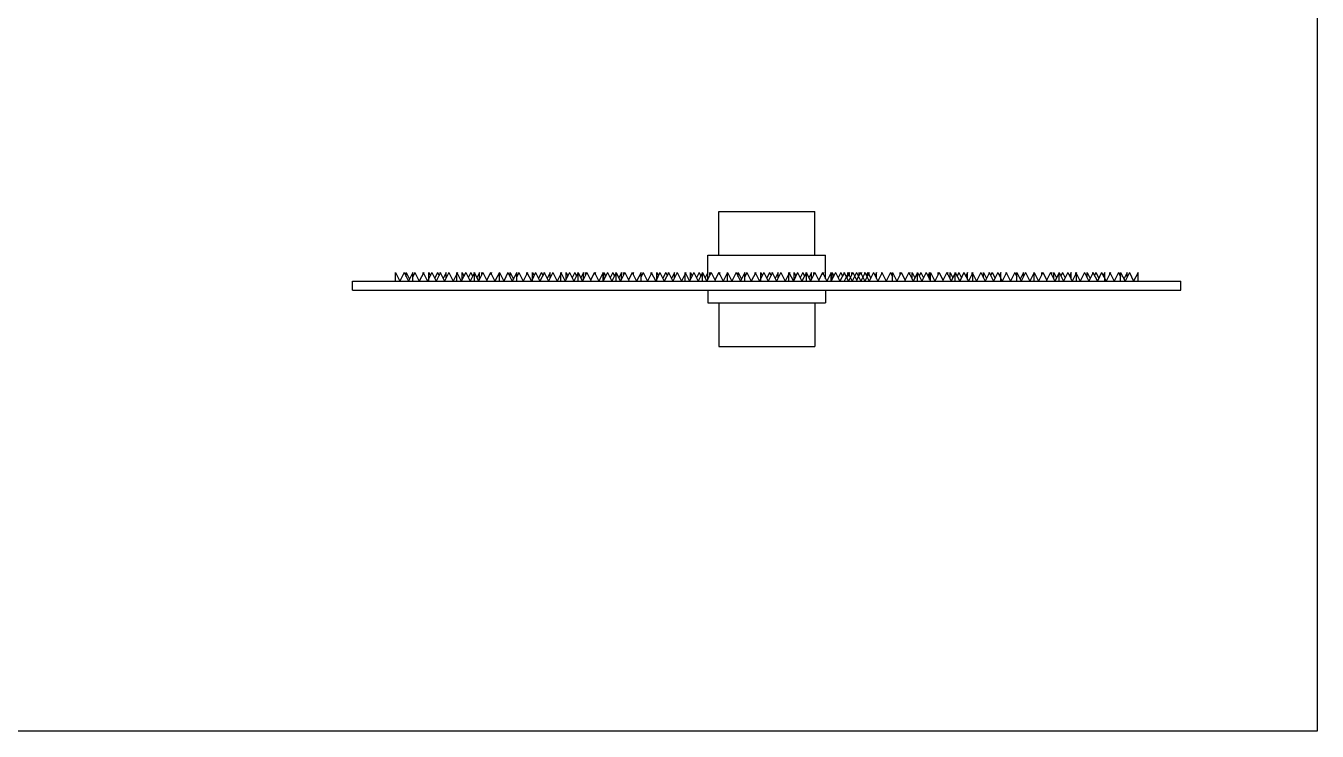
# Model space of a CAD drawing. Extents: x 115 to 2025, y 0 to 1377.
# Drawn here: x 1436.6 to 1584.7, y 673 to 753.9 of the extents above; entities that cross this region are included whole.
import ezdxf

# ---------------------------------------------------------------- set-up
doc = ezdxf.new("R2010")
doc.units = 0
doc.layers.get('0').update_dxf_attribs({"linetype": 'CONTINUOUS'})

msp = doc.modelspace()

# ---------------------------------------------------------------- linework, layer by layer
at = {"color": 2}
for p, q in [((1516.08, 727.59), (1516.08, 732.59)), ((1516.08, 732.59), (1527.07, 732.59)), ((1527.07, 727.59), (1527.07, 732.59)), ((1514.82, 724.86), (1514.82, 727.59)), ((1514.82, 727.59), (1528.32, 727.59)), ((1528.32, 724.87), (1528.32, 727.59)), ((1474.07, 723.59), (1474.07, 724.59)), ((1474.07, 724.59), (1569.07, 724.59)), ((1478.99, 725.59), (1479.49, 724.59)), ((1478.99, 724.59), (1478.99, 725.59)), ((1479.99, 725.59), (1479.49, 724.59)), ((1479.99, 725.59), (1480.48, 724.59)), ((1480.23, 725.59), (1480.61, 724.83)), ((1480.23, 725.11), (1480.23, 725.59)), ((1480.99, 725.59), (1480.48, 724.59)), ((1480.99, 724.59), (1480.99, 725.59)), ((1481.22, 725.59), (1480.99, 725.11)), ((1481.22, 725.59), (1481.72, 724.59)), ((1482.23, 725.59), (1481.72, 724.59)), ((1482.16, 725.59), (1482.66, 724.59)), ((1482.16, 725.46), (1482.16, 725.59)), ((1482.23, 725.45), (1482.23, 725.59)), ((1483.16, 725.59), (1482.66, 724.59)), ((1482.82, 725.59), (1482.99, 725.24)), ((1482.82, 724.59), (1482.82, 725.59)), ((1483.16, 725.59), (1483.66, 724.59)), ((1483.81, 725.59), (1483.49, 724.93)), ((1484.16, 725.59), (1483.66, 724.59)), ((1483.81, 725.59), (1483.99, 725.24)), ((1484.12, 725.59), (1484.62, 724.59)), ((1484.12, 725.51), (1484.12, 725.59)), ((1484.16, 725.51), (1484.16, 725.59)), ((1484.82, 725.59), (1484.47, 724.9)), ((1485.12, 725.59), (1484.62, 724.59)), ((1484.82, 724.97), (1484.82, 725.59)), ((1485.12, 725.59), (1485.62, 724.59)), ((1486.04, 725.43), (1485.62, 724.59)), ((1486.04, 725.59), (1486.54, 724.59)), ((1486.04, 724.59), (1486.04, 725.59)), ((1486.12, 725.59), (1486.08, 725.51)), ((1486.12, 725.43), (1486.12, 725.59)), ((1487.04, 725.59), (1486.54, 724.59)), ((1486.64, 725.59), (1486.84, 725.18)), ((1486.64, 724.78), (1486.64, 725.59)), ((1487.04, 725.59), (1487.54, 724.59)), ((1487.64, 725.59), (1487.34, 724.99)), ((1488.04, 725.59), (1487.54, 724.59)), ((1487.64, 725.59), (1487.84, 725.18)), ((1488.02, 725.59), (1488.03, 725.56)), ((1488.02, 725.54), (1488.02, 725.59)), ((1488.04, 724.59), (1488.04, 725.59)), ((1488.04, 725.54), (1488.52, 724.59)), ((1488.64, 725.59), (1488.33, 724.97)), ((1489.02, 725.59), (1488.52, 724.59)), ((1488.64, 724.83), (1488.64, 725.59)), ((1488.9, 725.59), (1488.96, 725.46)), ((1488.9, 725.34), (1488.9, 725.59)), ((1489.02, 725.59), (1489.52, 724.59)), ((1489.89, 725.59), (1489.46, 724.71)), ((1489.89, 725.59), (1490.39, 724.59)), ((1490.02, 725.59), (1489.96, 725.46)), ((1490.02, 725.33), (1490.02, 725.59)), ((1490.9, 725.59), (1490.39, 724.59)), ((1490.9, 724.59), (1490.9, 725.59)), ((1490.9, 725.59), (1491.4, 724.59)), ((1490.9, 724.59), (1490.9, 725.59)), ((1491.89, 725.59), (1491.4, 724.59)), ((1491.89, 725.59), (1492.39, 724.59)), ((1492.13, 725.59), (1492.51, 724.83)), ((1492.13, 725.11), (1492.13, 725.59)), ((1492.9, 725.59), (1492.39, 724.59)), ((1492.9, 724.59), (1492.9, 725.59)), ((1493.13, 725.59), (1492.9, 725.11)), ((1493.13, 725.59), (1493.63, 724.59)), ((1494.13, 725.59), (1493.63, 724.59)), ((1494.07, 725.59), (1494.57, 724.59)), ((1494.07, 725.46), (1494.07, 725.59)), ((1494.13, 725.45), (1494.13, 725.59)), ((1495.06, 725.59), (1494.57, 724.59)), ((1494.72, 725.59), (1494.89, 725.24)), ((1494.72, 724.59), (1494.72, 725.59)), ((1495.06, 725.59), (1495.56, 724.59)), ((1495.72, 725.59), (1495.39, 724.93)), ((1496.07, 725.59), (1495.56, 724.59)), ((1495.72, 725.59), (1495.89, 725.24)), ((1496.03, 725.59), (1496.53, 724.59)), ((1496.03, 725.51), (1496.03, 725.59)), ((1496.07, 725.51), (1496.07, 725.59)), ((1496.72, 725.59), (1496.38, 724.9)), ((1497.03, 725.59), (1496.53, 724.59)), ((1496.72, 724.97), (1496.72, 725.59)), ((1497.03, 725.59), (1497.53, 724.59)), ((1497.95, 725.43), (1497.53, 724.59)), ((1497.95, 725.59), (1498.45, 724.59)), ((1497.95, 724.59), (1497.95, 725.59)), ((1498.03, 725.59), (1497.99, 725.51)), ((1498.03, 725.43), (1498.03, 725.59)), ((1498.95, 725.59), (1498.45, 724.59)), ((1498.55, 725.59), (1498.75, 725.18)), ((1498.55, 724.78), (1498.55, 725.59)), ((1498.95, 725.59), (1499.45, 724.59)), ((1499.54, 725.59), (1499.25, 724.99)), ((1499.95, 725.59), (1499.45, 724.59)), ((1499.54, 725.59), (1499.75, 725.18)), ((1499.93, 725.59), (1499.94, 725.56)), ((1499.93, 725.54), (1499.93, 725.59)), ((1499.95, 724.59), (1499.95, 725.59)), ((1499.95, 725.54), (1500.43, 724.59)), ((1500.55, 725.59), (1500.24, 724.97)), ((1500.93, 725.59), (1500.43, 724.59)), ((1500.55, 724.83), (1500.55, 725.59)), ((1500.8, 725.59), (1500.86, 725.46)), ((1500.8, 725.34), (1500.8, 725.59)), ((1500.93, 725.59), (1501.42, 724.59)), ((1501.8, 725.59), (1501.36, 724.71)), ((1501.8, 725.59), (1502.3, 724.59)), ((1501.93, 725.59), (1501.86, 725.46)), ((1501.93, 725.33), (1501.93, 725.59)), ((1502.8, 725.59), (1502.3, 724.59)), ((1502.8, 724.59), (1502.8, 725.59)), ((1503.3, 725.59), (1502.8, 724.59)), ((1502.9, 725.59), (1503.1, 725.18)), ((1502.9, 724.78), (1502.9, 725.59)), ((1503.3, 725.59), (1503.8, 724.59)), ((1503.9, 725.59), (1503.6, 724.99)), ((1504.3, 725.59), (1503.8, 724.59)), ((1503.9, 725.59), (1504.1, 725.18)), ((1504.28, 725.59), (1504.29, 725.56)), ((1504.28, 725.54), (1504.28, 725.59)), ((1504.3, 724.59), (1504.3, 725.59)), ((1504.3, 725.54), (1504.78, 724.59)), ((1504.9, 725.59), (1504.59, 724.97)), ((1505.28, 725.59), (1504.78, 724.59)), ((1504.9, 724.83), (1504.9, 725.59)), ((1505.15, 725.59), (1505.22, 725.46)), ((1505.15, 725.34), (1505.15, 725.59)), ((1505.28, 725.59), (1505.78, 724.59)), ((1506.15, 725.59), (1505.71, 724.71)), ((1506.15, 725.59), (1506.65, 724.59)), ((1506.28, 725.59), (1506.22, 725.46)), ((1506.28, 725.33), (1506.28, 725.59)), ((1507.15, 725.59), (1506.65, 724.59)), ((1507.15, 724.59), (1507.15, 725.59)), ((1507.39, 725.59), (1507.15, 725.11)), ((1507.39, 725.59), (1507.89, 724.59)), ((1508.39, 725.59), (1507.89, 724.59)), ((1508.33, 725.59), (1508.83, 724.59)), ((1508.33, 725.46), (1508.33, 725.59)), ((1508.39, 725.45), (1508.39, 725.59)), ((1509.32, 725.59), (1508.83, 724.59)), ((1508.98, 725.59), (1509.15, 725.24)), ((1508.98, 724.59), (1508.98, 725.59)), ((1509.32, 725.59), (1509.82, 724.59)), ((1509.98, 725.59), (1509.65, 724.93)), ((1510.33, 725.59), (1509.82, 724.59)), ((1509.98, 725.59), (1510.15, 725.24)), ((1510.29, 725.59), (1510.79, 724.59)), ((1510.29, 725.51), (1510.29, 725.59)), ((1510.33, 725.51), (1510.33, 725.59)), ((1510.98, 725.59), (1510.63, 724.9)), ((1511.29, 725.59), (1510.79, 724.59)), ((1510.98, 724.97), (1510.98, 725.59)), ((1511.29, 725.59), (1511.78, 724.59)), ((1512.21, 725.43), (1511.78, 724.59)), ((1512.21, 725.59), (1512.71, 724.59)), ((1512.21, 724.59), (1512.21, 725.59)), ((1512.29, 725.59), (1512.25, 725.51)), ((1512.29, 725.43), (1512.29, 725.59)), ((1513.21, 725.59), (1512.71, 724.59)), ((1512.81, 725.59), (1513.01, 725.18)), ((1512.81, 724.78), (1512.81, 725.59)), ((1513.21, 725.59), (1513.71, 724.59)), ((1513.8, 725.59), (1513.51, 724.99)), ((1514.21, 725.59), (1513.71, 724.59)), ((1513.8, 725.59), (1514, 725.18)), ((1514.19, 725.59), (1514.2, 725.56)), ((1514.19, 725.54), (1514.19, 725.59)), ((1514.21, 724.59), (1514.21, 725.59)), ((1514.21, 725.54), (1514.69, 724.59)), ((1514.81, 725.59), (1514.49, 724.97)), ((1515.18, 725.59), (1514.69, 724.59)), ((1514.81, 724.83), (1514.81, 725.59)), ((1515.06, 725.59), (1515.12, 725.46)), ((1515.06, 725.34), (1515.06, 725.59)), ((1515.18, 725.59), (1515.68, 724.59)), ((1516.06, 725.59), (1515.62, 724.71)), ((1516.06, 725.59), (1516.56, 724.59)), ((1516.19, 725.59), (1516.12, 725.46)), ((1516.19, 725.33), (1516.19, 725.59)), ((1517.06, 725.59), (1516.56, 724.59)), ((1517.06, 724.59), (1517.06, 725.59)), ((1517.06, 725.59), (1517.56, 724.59)), ((1517.06, 724.59), (1517.06, 725.59)), ((1518.06, 725.59), (1517.56, 724.59)), ((1518.06, 725.59), (1518.56, 724.59)), ((1518.3, 725.59), (1518.68, 724.83)), ((1518.3, 725.11), (1518.3, 725.59)), ((1519.06, 725.59), (1518.56, 724.59)), ((1519.06, 724.59), (1519.06, 725.59)), ((1519.3, 725.59), (1519.06, 725.11)), ((1519.3, 725.59), (1519.79, 724.59)), ((1520.3, 725.59), (1519.79, 724.59)), ((1520.23, 725.59), (1520.73, 724.59)), ((1520.23, 725.46), (1520.23, 725.59)), ((1520.3, 725.45), (1520.3, 725.59)), ((1521.23, 725.59), (1520.73, 724.59)), ((1520.89, 725.59), (1521.06, 725.24)), ((1520.89, 724.59), (1520.89, 725.59)), ((1521.23, 725.59), (1521.73, 724.59)), ((1521.89, 725.59), (1521.56, 724.93)), ((1522.23, 725.59), (1521.73, 724.59)), ((1521.89, 725.59), (1522.06, 725.24)), ((1522.2, 725.59), (1522.7, 724.59)), ((1522.2, 725.51), (1522.2, 725.59)), ((1522.23, 725.51), (1522.23, 725.59)), ((1522.89, 725.59), (1522.54, 724.9)), ((1523.19, 725.59), (1522.7, 724.59)), ((1522.89, 724.97), (1522.89, 725.59)), ((1523.19, 725.59), (1523.69, 724.59)), ((1524.12, 725.43), (1523.69, 724.59)), ((1524.12, 725.59), (1524.62, 724.59)), ((1524.12, 724.59), (1524.12, 725.59)), ((1524.2, 725.59), (1524.16, 725.51)), ((1524.2, 725.43), (1524.2, 725.59)), ((1525.11, 725.59), (1524.62, 724.59)), ((1524.71, 725.59), (1524.91, 725.18)), ((1524.71, 724.78), (1524.71, 725.59)), ((1525.11, 725.59), (1525.61, 724.59)), ((1525.71, 725.59), (1525.41, 724.99)), ((1526.12, 725.59), (1525.61, 724.59)), ((1525.71, 725.59), (1525.91, 725.18)), ((1526.09, 725.59), (1526.1, 725.56)), ((1526.09, 725.54), (1526.09, 725.59)), ((1526.12, 724.59), (1526.12, 725.59)), ((1526.12, 725.54), (1526.59, 724.59)), ((1526.71, 725.59), (1526.4, 724.97)), ((1527.09, 725.59), (1526.59, 724.59)), ((1526.71, 724.83), (1526.71, 725.59)), ((1526.97, 725.59), (1527.03, 725.46)), ((1526.97, 725.34), (1526.97, 725.59)), ((1527.09, 725.59), (1527.59, 724.59)), ((1527.97, 725.59), (1527.53, 724.71)), ((1527.97, 725.59), (1528.46, 724.59)), ((1528.09, 725.59), (1528.03, 725.46)), ((1528.09, 725.33), (1528.09, 725.59)), ((1528.97, 725.59), (1528.46, 724.59)), ((1528.97, 724.59), (1528.97, 725.59)), ((1529.47, 725.59), (1528.97, 724.59)), ((1529.06, 725.59), (1529.27, 725.18)), ((1529.06, 724.78), (1529.06, 725.59)), ((1529.47, 725.59), (1529.96, 724.59)), ((1530.06, 725.59), (1529.76, 724.99)), ((1530.47, 725.59), (1529.96, 724.59)), ((1530.06, 725.59), (1530.26, 725.18)), ((1530.93, 725.59), (1530.43, 724.59)), ((1530.44, 725.59), (1530.46, 725.56)), ((1530.44, 725.54), (1530.44, 725.59)), ((1530.46, 725.56), (1530.94, 724.59)), ((1530.47, 725.54), (1530.47, 725.59)), ((1531.06, 725.59), (1530.75, 724.97)), ((1530.85, 725.43), (1530.85, 725.59)), ((1530.85, 725.59), (1530.89, 725.51)), ((1530.89, 725.51), (1531.36, 724.59)), ((1530.93, 725.43), (1530.93, 725.59)), ((1531.44, 725.59), (1530.94, 724.59)), ((1531.06, 725.17), (1531.06, 725.59)), ((1531.32, 725.59), (1531.38, 725.46)), ((1531.32, 725.34), (1531.32, 725.59)), ((1531.86, 725.59), (1531.36, 724.59)), ((1531.44, 725.59), (1531.94, 724.59)), ((1531.86, 725.59), (1532.35, 724.59)), ((1532.32, 725.59), (1531.88, 724.71)), ((1532.16, 725.27), (1532.16, 725.59)), ((1532.16, 725.59), (1532.24, 725.43)), ((1532.32, 725.59), (1532.82, 724.59)), ((1532.85, 725.59), (1532.35, 724.59)), ((1532.44, 725.59), (1532.38, 725.46)), ((1532.44, 725.33), (1532.44, 725.59)), ((1533.32, 725.59), (1532.82, 724.59)), ((1532.82, 725.51), (1532.82, 725.59)), ((1532.82, 725.59), (1533.32, 724.59)), ((1532.85, 725.51), (1532.85, 725.59)), ((1533.16, 725.59), (1532.99, 725.24)), ((1533.16, 725.59), (1533.49, 724.93)), ((1533.32, 725.27), (1533.32, 725.59)), ((1533.82, 725.59), (1533.32, 724.59)), ((1533.82, 725.59), (1534.32, 724.59)), ((1534.16, 725.59), (1533.99, 725.24)), ((1534.16, 724.9), (1534.16, 725.59)), ((1534.82, 725.59), (1534.32, 724.59)), ((1534.75, 725.45), (1534.75, 725.59)), ((1534.75, 725.59), (1535.26, 724.59)), ((1534.82, 725.46), (1534.82, 725.59)), ((1535.75, 725.59), (1535.26, 724.59)), ((1535.75, 725.59), (1535.99, 725.11)), ((1535.99, 724.59), (1535.99, 725.59)), ((1535.99, 725.59), (1536.49, 724.59)), ((1536.99, 725.59), (1536.49, 724.59)), ((1536.86, 725.33), (1536.86, 725.59)), ((1536.86, 725.59), (1536.93, 725.46)), ((1536.99, 725.59), (1537.43, 724.71)), ((1537.87, 725.59), (1537.37, 724.59)), ((1537.87, 725.59), (1538.36, 724.59)), ((1537.99, 725.59), (1537.93, 725.46)), ((1537.99, 725.34), (1537.99, 725.59)), ((1538.24, 724.83), (1538.24, 725.59)), ((1538.24, 725.59), (1538.56, 724.97)), ((1538.84, 725.54), (1538.36, 724.59)), ((1538.84, 724.59), (1538.84, 725.59)), ((1538.84, 725.59), (1539.34, 724.59)), ((1538.86, 725.59), (1538.85, 725.56)), ((1538.86, 725.54), (1538.86, 725.59)), ((1539.25, 725.59), (1539.04, 725.18)), ((1539.25, 725.59), (1539.54, 724.99)), ((1539.84, 725.59), (1539.34, 724.59)), ((1539.84, 725.59), (1540.34, 724.59)), ((1540.24, 725.59), (1540.04, 725.18)), ((1540.24, 724.78), (1540.24, 725.59)), ((1540.34, 724.59), (1540.34, 725.59)), ((1540.34, 725.59), (1540.84, 724.59)), ((1541.34, 725.59), (1540.84, 724.59)), ((1541.22, 725.33), (1541.22, 725.59)), ((1541.22, 725.59), (1541.28, 725.46)), ((1541.34, 725.59), (1541.78, 724.71)), ((1542.22, 725.59), (1541.72, 724.59)), ((1542.22, 725.59), (1542.72, 724.59)), ((1542.34, 725.59), (1542.28, 725.46)), ((1542.34, 725.34), (1542.34, 725.59)), ((1542.6, 724.83), (1542.6, 725.59)), ((1542.6, 725.59), (1542.91, 724.97)), ((1543.19, 725.54), (1542.72, 724.59)), ((1543.19, 724.59), (1543.19, 725.59)), ((1543.19, 725.59), (1543.7, 724.59)), ((1543.22, 725.59), (1543.2, 725.56)), ((1543.22, 725.54), (1543.22, 725.59)), ((1543.6, 725.59), (1543.4, 725.18)), ((1543.6, 725.59), (1543.9, 724.99)), ((1544.19, 725.59), (1543.7, 724.59)), ((1544.19, 725.59), (1544.69, 724.59)), ((1544.6, 725.59), (1544.39, 725.18)), ((1544.6, 724.78), (1544.6, 725.59)), ((1545.19, 725.59), (1544.69, 724.59)), ((1545.11, 725.43), (1545.11, 725.59)), ((1545.11, 725.59), (1545.15, 725.51)), ((1545.19, 724.59), (1545.19, 725.59)), ((1545.19, 725.43), (1545.62, 724.59)), ((1546.11, 725.59), (1545.62, 724.59)), ((1546.11, 725.59), (1546.61, 724.59)), ((1546.42, 724.97), (1546.42, 725.59)), ((1546.42, 725.59), (1546.77, 724.9)), ((1547.11, 725.59), (1546.61, 724.59)), ((1547.08, 725.51), (1547.08, 725.59)), ((1547.08, 725.59), (1547.58, 724.59)), ((1547.11, 725.51), (1547.11, 725.59)), ((1547.42, 725.59), (1547.25, 725.24)), ((1547.42, 725.59), (1547.75, 724.93)), ((1548.08, 725.59), (1547.58, 724.59)), ((1548.08, 725.59), (1548.58, 724.59)), ((1548.42, 725.59), (1548.25, 725.24)), ((1548.42, 724.59), (1548.42, 725.59)), ((1549.08, 725.59), (1548.58, 724.59)), ((1549.01, 725.45), (1549.01, 725.59)), ((1549.01, 725.59), (1549.51, 724.59)), ((1549.08, 725.46), (1549.08, 725.59)), ((1550.01, 725.59), (1549.51, 724.59)), ((1550.01, 725.59), (1550.25, 725.11)), ((1550.25, 724.59), (1550.25, 725.59)), ((1550.25, 725.59), (1550.75, 724.59)), ((1551.01, 725.59), (1550.63, 724.83)), ((1551.25, 725.59), (1550.75, 724.59)), ((1551.01, 725.11), (1551.01, 725.59)), ((1551.25, 725.59), (1551.75, 724.59)), ((1552.25, 725.59), (1551.75, 724.59)), ((1552.25, 724.59), (1552.25, 725.59)), ((1552.25, 725.59), (1552.75, 724.59)), ((1552.25, 724.59), (1552.25, 725.59)), ((1553.25, 725.59), (1552.75, 724.59)), ((1553.12, 725.33), (1553.12, 725.59)), ((1553.12, 725.59), (1553.19, 725.46)), ((1553.25, 725.59), (1553.69, 724.71)), ((1554.12, 725.59), (1553.63, 724.59)), ((1554.12, 725.59), (1554.62, 724.59)), ((1554.25, 725.59), (1554.19, 725.46)), ((1554.25, 725.34), (1554.25, 725.59)), ((1554.5, 724.83), (1554.5, 725.59)), ((1554.5, 725.59), (1554.81, 724.97)), ((1555.1, 725.54), (1554.62, 724.59)), ((1555.1, 724.59), (1555.1, 725.59)), ((1555.1, 725.59), (1555.6, 724.59)), ((1555.12, 725.59), (1555.11, 725.56)), ((1555.12, 725.54), (1555.12, 725.59)), ((1555.5, 725.59), (1555.3, 725.18)), ((1555.5, 725.59), (1555.8, 724.99)), ((1556.1, 725.59), (1555.6, 724.59)), ((1556.1, 725.59), (1556.6, 724.59)), ((1556.5, 725.59), (1556.3, 725.18)), ((1556.5, 724.78), (1556.5, 725.59)), ((1557.1, 725.59), (1556.6, 724.59)), ((1557.02, 725.43), (1557.02, 725.59)), ((1557.02, 725.59), (1557.06, 725.51)), ((1557.1, 724.59), (1557.1, 725.59)), ((1557.1, 725.43), (1557.52, 724.59)), ((1558.02, 725.59), (1557.52, 724.59)), ((1558.02, 725.59), (1558.52, 724.59)), ((1558.33, 724.97), (1558.33, 725.59)), ((1558.33, 725.59), (1558.67, 724.9)), ((1559.02, 725.59), (1558.52, 724.59)), ((1558.98, 725.51), (1558.98, 725.59)), ((1558.98, 725.59), (1559.49, 724.59)), ((1559.02, 725.51), (1559.02, 725.59)), ((1559.33, 725.59), (1559.16, 725.24)), ((1559.33, 725.59), (1559.66, 724.93)), ((1559.98, 725.59), (1559.49, 724.59)), ((1559.98, 725.59), (1560.48, 724.59)), ((1560.33, 725.59), (1560.16, 725.24)), ((1560.33, 724.59), (1560.33, 725.59)), ((1560.98, 725.59), (1560.48, 724.59)), ((1560.92, 725.45), (1560.92, 725.59)), ((1560.92, 725.59), (1561.42, 724.59)), ((1560.98, 725.46), (1560.98, 725.59)), ((1561.92, 725.59), (1561.42, 724.59)), ((1561.92, 725.59), (1562.15, 725.11)), ((1562.15, 724.59), (1562.15, 725.59)), ((1562.15, 725.59), (1562.66, 724.59)), ((1562.92, 725.59), (1562.54, 724.83)), ((1563.16, 725.59), (1562.66, 724.59)), ((1562.92, 725.11), (1562.92, 725.59)), ((1563.16, 725.59), (1563.65, 724.59)), ((1564.15, 725.59), (1563.65, 724.59)), ((1564.15, 724.59), (1564.15, 725.59)), ((1569.07, 723.59), (1569.07, 724.59)), ((1474.07, 723.59), (1569.07, 723.59)), ((1514.82, 723.59), (1514.82, 722.12)), ((1528.32, 723.59), (1528.32, 722.12)), ((1514.82, 722.12), (1528.32, 722.12)), ((1516.08, 722.12), (1516.08, 717.12)), ((1527.07, 722.12), (1527.07, 717.12)), ((1516.08, 717.12), (1527.07, 717.12))]:
    msp.add_line(p, q, dxfattribs=at)
msp.add_lwpolyline([(1173.63, 919.13), (1584.7, 919.13), (1584.7, 673.03), (1173.63, 673.03)], close=True, dxfattribs=at)

doc.saveas('drawing.dxf')
